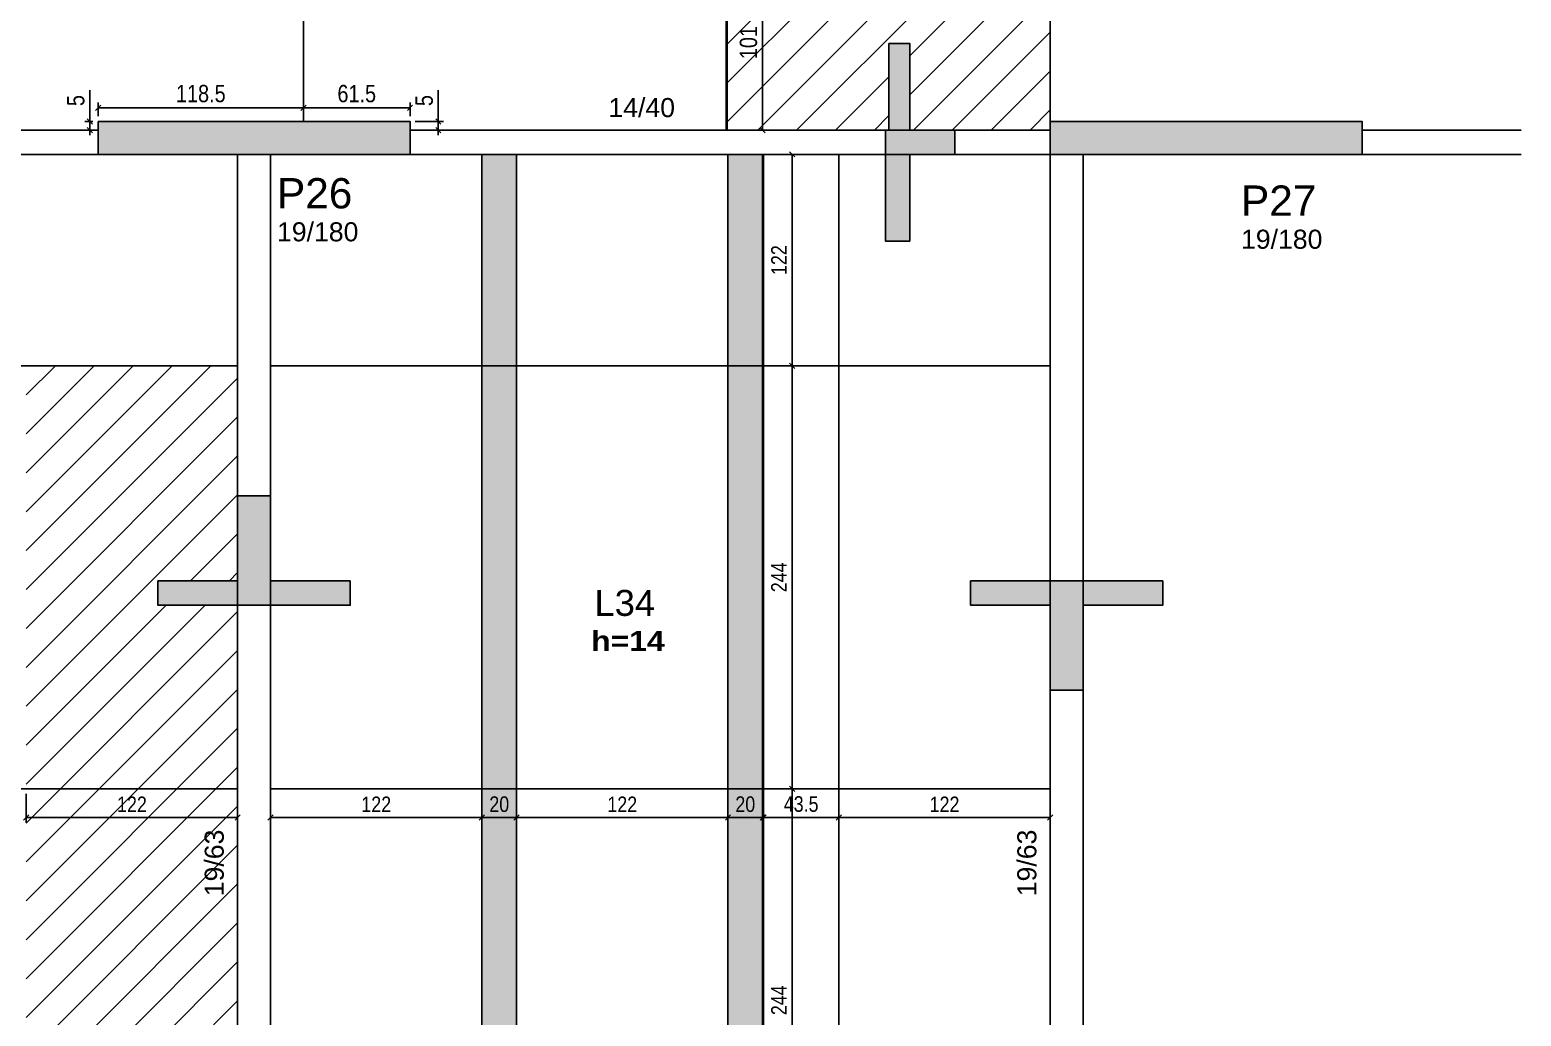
# Model space of a CAD drawing. Extents: x 3022 to 8661, y -614 to 3008.
# Drawn here: x 6286 to 7147, y 695 to 1264 of the extents above; entities that cross this region are included whole.
import ezdxf

# ---------------------------------------------------------------- set-up
doc = ezdxf.new("R2010")
doc.units = 0
doc.header["$PDMODE"] = 34
for name, color, linetype in [('COTA', 241, 'Continuous'), ('MTH-DIM-PILAR', 3, 'Continuous'), ('MTH-DIM-VIGA', 3, 'Continuous'), ('MTH-FACE-VIGA', 7, 'Continuous'), ('MTH-LINHA-SEÇÃO', 16, 'Continuous'), ('MTH-PILAR-SEGUE', 5, 'Continuous'), ('MTH-SOMBRA21', 150, 'Continuous'), ('MTH-SOMBRA25', 253, 'Continuous'), ('MTH-TIT1-PILAR', 5, 'Continuous'), ('MTH-TIT1-VIGA', 5, 'Continuous'), ('MTH-TXT-NEGRITO', 5, 'Continuous'), ('Painéis', 200, 'Continuous')]:
    doc.layers.add(name, color=color, linetype=linetype)
doc.layers.add('Hachura', color=251, linetype='Continuous', lineweight=9)
doc.styles.add('COTA TECNICA', font='techl___.ttf', dxfattribs={"height": 10})
doc.styles.add('COTA TECNICA-50', font='techl___.ttf', dxfattribs={"height": 9})
doc.styles.add('TQS_ARIAL', font='arial.ttf')
doc.styles.add('TQS_ARIAL_BLACK', font='ariblk.ttf')
doc.dimstyles.new('COTA PAINEL-50', dxfattribs={"dimtxt": 9, "dimasz": 3, "dimexe": 3, "dimexo": 3, "dimgap": 3, "dimtad": 1, "dimdec": 1, "dimzin": 12, "dimdsep": 46, "dimtxsty": 'COTA TECNICA-50', "dimblk1": 'OBLIQUE', "dimblk2": 'OBLIQUE', "dimsah": 1, "dimcen": 0.9, "dimclrd": 4, "dimclre": 4, "dimclrt": 240, "dimadec": 1, "dimazin": 3, "dimtfac": 1, "dimtdec": 1, "dimtmove": 0, "dimatfit": 3, "dimfxl": 1, "dimtolj": 1, "dimtzin": 12, "dimarcsym": 0})
doc.dimstyles.new('PAINEL', dxfattribs={"dimtxt": 10, "dimasz": 3, "dimexe": 3, "dimexo": 3, "dimgap": 3, "dimtad": 1, "dimdec": 1, "dimzin": 12, "dimdsep": 46, "dimtxsty": 'COTA TECNICA', "dimblk1": 'OBLIQUE', "dimblk2": 'OBLIQUE', "dimsah": 1, "dimcen": 0.9, "dimclrd": 4, "dimclre": 4, "dimclrt": 240, "dimadec": 1, "dimazin": 3, "dimtfac": 1, "dimtdec": 1, "dimtmove": 0, "dimatfit": 3, "dimfxl": 1, "dimtolj": 1, "dimtzin": 12, "dimarcsym": 0})

# ---------------------------------------------------------------- blocks, each defined once
blk = doc.blocks.new('_Oblique')
at = {"color": 0, "linetype": 'ByBlock', "lineweight": -2}
blk.add_line((-0.5, -0.5), (0.5, 0.5), dxfattribs=at)
blk = doc.blocks.new('*D199')
at = {"layer": 'COTA', "color": 4, "lineweight": -2, "transparency": 16777216}
for p, q in [((6284.37, 823.17), (6284.37, 806.63)), ((6406.37, 823.17), (6406.37, 806.63)), ((6284.37, 809.63), (6406.37, 809.63))]:
    blk.add_line(p, q, dxfattribs=at)
at = {"layer": 'Defpoints', "color": 0, "transparency": 16777216}
for p in [(6284.37, 826.17), (6406.37, 826.17), (6406.37, 809.63)]:
    blk.add_point(p, dxfattribs=at)
at = {"layer": 'COTA', "color": 4, "lineweight": -2, "transparency": 16777216, "xscale": 3, "yscale": 3, "zscale": 3, "rotation": 180}
blk.add_blockref('_Oblique', (6284.37, 809.63), dxfattribs=at)
at = {"layer": 'COTA', "color": 4, "lineweight": -2, "transparency": 16777216, "xscale": 3, "yscale": 3, "zscale": 3}
blk.add_blockref('_Oblique', (6406.37, 809.63), dxfattribs=at)
at = {"layer": 'COTA', "color": 240, "transparency": 16777216, "insert": (6345.37, 817.19), "char_height": 9, "attachment_point": 5, "style": 'COTA TECNICA-50'}
blk.add_mtext('\\A1;122', dxfattribs=at)
blk = doc.blocks.new('*D201')
at = {"layer": 'COTA', "color": 4, "lineweight": -2, "transparency": 16777216}
for p, q in [((6712.87, 826.17), (6729.38, 826.17)), ((6726.38, 582.17), (6726.38, 826.17)), ((6712.87, 582.17), (6729.38, 582.17))]:
    blk.add_line(p, q, dxfattribs=at)
at = {"layer": 'Defpoints', "color": 0, "transparency": 16777216}
for p in [(6709.87, 826.17), (6726.38, 826.17), (6709.87, 582.17)]:
    blk.add_point(p, dxfattribs=at)
at = {"layer": 'COTA', "color": 4, "lineweight": -2, "transparency": 16777216, "xscale": 3, "yscale": 3, "zscale": 3}
for p, rotation in [((6726.38, 826.17), 90), ((6726.38, 582.17), 270)]:
    blk.add_blockref('_Oblique', p, dxfattribs=dict(at, rotation=rotation))
at = {"layer": 'COTA', "color": 240, "transparency": 16777216, "insert": (6718.81, 704.17), "char_height": 9, "attachment_point": 5, "rotation": 90, "style": 'COTA TECNICA-50'}
blk.add_mtext('\\A1;244', dxfattribs=at)
blk = doc.blocks.new('*D202')
at = {"layer": 'COTA', "color": 4, "lineweight": -2, "transparency": 16777216}
for p, q in [((6726.38, 826.17), (6726.38, 1070.17)), ((6712.87, 826.17), (6729.38, 826.17))]:
    blk.add_line(p, q, dxfattribs=at)
at = {"layer": 'Defpoints', "color": 0, "transparency": 16777216}
for p in [(6726.38, 1070.17), (6726.38, 1070.17), (6709.87, 826.17)]:
    blk.add_point(p, dxfattribs=at)
at = {"layer": 'COTA', "color": 4, "lineweight": -2, "transparency": 16777216, "xscale": 3, "yscale": 3, "zscale": 3}
for p, rotation in [((6726.38, 1070.17), 90), ((6726.38, 826.17), 270)]:
    blk.add_blockref('_Oblique', p, dxfattribs=dict(at, rotation=rotation))
at = {"layer": 'COTA', "color": 240, "transparency": 16777216, "insert": (6718.81, 948.17), "char_height": 9, "attachment_point": 5, "rotation": 90, "style": 'COTA TECNICA-50'}
blk.add_mtext('\\A1;244', dxfattribs=at)
blk = doc.blocks.new('*D203')
at = {"layer": 'COTA', "color": 4, "lineweight": -2, "transparency": 16777216}
blk.add_line((6726.38, 1070.17), (6726.38, 1192.17), dxfattribs=at)
at = {"layer": 'Defpoints', "color": 0, "transparency": 16777216}
for p in [(6726.38, 1192.17), (6726.38, 1192.17), (6726.38, 1070.17)]:
    blk.add_point(p, dxfattribs=at)
at = {"layer": 'COTA', "color": 4, "lineweight": -2, "transparency": 16777216, "xscale": 3, "yscale": 3, "zscale": 3}
for p, rotation in [((6726.38, 1192.17), 90), ((6726.38, 1070.17), 270)]:
    blk.add_blockref('_Oblique', p, dxfattribs=dict(at, rotation=rotation))
at = {"layer": 'COTA', "color": 240, "transparency": 16777216, "insert": (6718.83, 1131.17), "char_height": 9, "attachment_point": 5, "rotation": 90, "style": 'COTA TECNICA-50'}
blk.add_mtext('\\A1;122', dxfattribs=at)
blk = doc.blocks.new('*D204')
at = {"layer": 'COTA', "color": 4, "lineweight": -2, "transparency": 16777216}
for p, q in [((6425.37, 823.17), (6425.37, 806.63)), ((6547.37, 823.17), (6547.37, 806.63)), ((6425.37, 809.63), (6547.37, 809.63))]:
    blk.add_line(p, q, dxfattribs=at)
at = {"layer": 'Defpoints', "color": 0, "transparency": 16777216}
for p in [(6425.37, 826.17), (6547.37, 826.17), (6547.37, 809.63)]:
    blk.add_point(p, dxfattribs=at)
at = {"layer": 'COTA', "color": 4, "lineweight": -2, "transparency": 16777216, "xscale": 3, "yscale": 3, "zscale": 3, "rotation": 180}
blk.add_blockref('_Oblique', (6425.37, 809.63), dxfattribs=at)
at = {"layer": 'COTA', "color": 4, "lineweight": -2, "transparency": 16777216, "xscale": 3, "yscale": 3, "zscale": 3}
blk.add_blockref('_Oblique', (6547.37, 809.63), dxfattribs=at)
at = {"layer": 'COTA', "color": 240, "transparency": 16777216, "insert": (6486.37, 817.19), "char_height": 9, "attachment_point": 5, "style": 'COTA TECNICA-50'}
blk.add_mtext('\\A1;122', dxfattribs=at)
blk = doc.blocks.new('*D205')
at = {"layer": 'COTA', "color": 4, "lineweight": -2, "transparency": 16777216}
for p, q in [((6547.37, 823.17), (6547.37, 806.63)), ((6567.37, 823.17), (6567.37, 806.63)), ((6547.37, 809.63), (6567.37, 809.63))]:
    blk.add_line(p, q, dxfattribs=at)
at = {"layer": 'Defpoints', "color": 0, "transparency": 16777216}
for p in [(6547.37, 826.17), (6567.37, 826.17), (6567.37, 809.63)]:
    blk.add_point(p, dxfattribs=at)
at = {"layer": 'COTA', "color": 4, "lineweight": -2, "transparency": 16777216, "xscale": 3, "yscale": 3, "zscale": 3, "rotation": 180}
blk.add_blockref('_Oblique', (6547.37, 809.63), dxfattribs=at)
at = {"layer": 'COTA', "color": 4, "lineweight": -2, "transparency": 16777216, "xscale": 3, "yscale": 3, "zscale": 3}
blk.add_blockref('_Oblique', (6567.37, 809.63), dxfattribs=at)
at = {"layer": 'COTA', "color": 240, "transparency": 16777216, "insert": (6557.37, 817.23), "char_height": 9, "attachment_point": 5, "style": 'COTA TECNICA-50'}
blk.add_mtext('\\A1;20', dxfattribs=at)
blk = doc.blocks.new('*D206')
at = {"layer": 'COTA', "color": 4, "lineweight": -2, "transparency": 16777216}
for p, q in [((6567.37, 823.17), (6567.37, 806.63)), ((6689.37, 823.17), (6689.37, 806.63)), ((6567.37, 809.63), (6689.37, 809.63))]:
    blk.add_line(p, q, dxfattribs=at)
at = {"layer": 'Defpoints', "color": 0, "transparency": 16777216}
for p in [(6567.37, 826.17), (6689.37, 826.17), (6689.37, 809.63)]:
    blk.add_point(p, dxfattribs=at)
at = {"layer": 'COTA', "color": 4, "lineweight": -2, "transparency": 16777216, "xscale": 3, "yscale": 3, "zscale": 3, "rotation": 180}
blk.add_blockref('_Oblique', (6567.37, 809.63), dxfattribs=at)
at = {"layer": 'COTA', "color": 4, "lineweight": -2, "transparency": 16777216, "xscale": 3, "yscale": 3, "zscale": 3}
blk.add_blockref('_Oblique', (6689.37, 809.63), dxfattribs=at)
at = {"layer": 'COTA', "color": 240, "transparency": 16777216, "insert": (6628.37, 817.19), "char_height": 9, "attachment_point": 5, "style": 'COTA TECNICA-50'}
blk.add_mtext('\\A1;122', dxfattribs=at)
blk = doc.blocks.new('*D207')
at = {"layer": 'COTA', "color": 4, "lineweight": -2, "transparency": 16777216}
for p, q in [((6689.37, 823.17), (6689.37, 806.63)), ((6709.37, 823.17), (6709.37, 806.63)), ((6689.37, 809.63), (6709.37, 809.63))]:
    blk.add_line(p, q, dxfattribs=at)
at = {"layer": 'Defpoints', "color": 0, "transparency": 16777216}
for p in [(6689.37, 826.17), (6709.37, 826.17), (6709.37, 809.63)]:
    blk.add_point(p, dxfattribs=at)
at = {"layer": 'COTA', "color": 4, "lineweight": -2, "transparency": 16777216, "xscale": 3, "yscale": 3, "zscale": 3, "rotation": 180}
blk.add_blockref('_Oblique', (6689.37, 809.63), dxfattribs=at)
at = {"layer": 'COTA', "color": 4, "lineweight": -2, "transparency": 16777216, "xscale": 3, "yscale": 3, "zscale": 3}
blk.add_blockref('_Oblique', (6709.37, 809.63), dxfattribs=at)
at = {"layer": 'COTA', "color": 240, "transparency": 16777216, "insert": (6699.37, 817.23), "char_height": 9, "attachment_point": 5, "style": 'COTA TECNICA-50'}
blk.add_mtext('\\A1;20', dxfattribs=at)
blk = doc.blocks.new('*D208')
at = {"layer": 'COTA', "color": 4, "lineweight": -2, "transparency": 16777216}
for p, q in [((6709.87, 823.17), (6709.87, 806.63)), ((6753.37, 823.17), (6753.37, 806.63)), ((6709.87, 809.63), (6753.37, 809.63))]:
    blk.add_line(p, q, dxfattribs=at)
at = {"layer": 'Defpoints', "color": 0, "transparency": 16777216}
for p in [(6709.87, 826.17), (6753.37, 826.17), (6753.37, 809.63)]:
    blk.add_point(p, dxfattribs=at)
at = {"layer": 'COTA', "color": 4, "lineweight": -2, "transparency": 16777216, "xscale": 3, "yscale": 3, "zscale": 3, "rotation": 180}
blk.add_blockref('_Oblique', (6709.87, 809.63), dxfattribs=at)
at = {"layer": 'COTA', "color": 4, "lineweight": -2, "transparency": 16777216, "xscale": 3, "yscale": 3, "zscale": 3}
blk.add_blockref('_Oblique', (6753.37, 809.63), dxfattribs=at)
at = {"layer": 'COTA', "color": 240, "transparency": 16777216, "insert": (6731.62, 817.33), "char_height": 9, "attachment_point": 5, "style": 'COTA TECNICA-50'}
blk.add_mtext('\\A1;43.5', dxfattribs=at)
blk = doc.blocks.new('*D209')
at = {"layer": 'COTA', "color": 4, "lineweight": -2, "transparency": 16777216}
for p, q in [((6753.37, 823.17), (6753.37, 806.63)), ((6875.37, 823.17), (6875.37, 806.63)), ((6753.37, 809.63), (6875.37, 809.63))]:
    blk.add_line(p, q, dxfattribs=at)
at = {"layer": 'Defpoints', "color": 0, "transparency": 16777216}
for p in [(6753.37, 826.17), (6875.37, 826.17), (6875.37, 809.63)]:
    blk.add_point(p, dxfattribs=at)
at = {"layer": 'COTA', "color": 4, "lineweight": -2, "transparency": 16777216, "xscale": 3, "yscale": 3, "zscale": 3, "rotation": 180}
blk.add_blockref('_Oblique', (6753.37, 809.63), dxfattribs=at)
at = {"layer": 'COTA', "color": 4, "lineweight": -2, "transparency": 16777216, "xscale": 3, "yscale": 3, "zscale": 3}
blk.add_blockref('_Oblique', (6875.37, 809.63), dxfattribs=at)
at = {"layer": 'COTA', "color": 240, "transparency": 16777216, "insert": (6814.37, 817.19), "char_height": 9, "attachment_point": 5, "style": 'COTA TECNICA-50'}
blk.add_mtext('\\A1;122', dxfattribs=at)
blk = doc.blocks.new('*D210')
at = {"layer": 'COTA', "color": 4, "lineweight": -2, "transparency": 16777216}
for p, q in [((6325.87, 1214.17), (6325.87, 1222.07)), ((6325.87, 1219.07), (6444.37, 1219.07)), ((6444.37, 1214.17), (6444.37, 1222.07))]:
    blk.add_line(p, q, dxfattribs=at)
at = {"layer": 'Defpoints', "color": 0, "transparency": 16777216}
for p in [(6444.37, 1219.07), (6325.87, 1211.17), (6444.37, 1211.17)]:
    blk.add_point(p, dxfattribs=at)
at = {"layer": 'COTA', "color": 4, "lineweight": -2, "transparency": 16777216, "xscale": 3, "yscale": 3, "zscale": 3, "rotation": 180}
blk.add_blockref('_Oblique', (6325.87, 1219.07), dxfattribs=at)
at = {"layer": 'COTA', "color": 4, "lineweight": -2, "transparency": 16777216, "xscale": 3, "yscale": 3, "zscale": 3}
blk.add_blockref('_Oblique', (6444.37, 1219.07), dxfattribs=at)
at = {"layer": 'COTA', "color": 240, "transparency": 16777216, "insert": (6385.12, 1227.2), "char_height": 10, "attachment_point": 5, "style": 'COTA TECNICA'}
blk.add_mtext('\\A1;118.5', dxfattribs=at)
blk = doc.blocks.new('*D211')
at = {"layer": 'COTA', "color": 4, "lineweight": -2, "transparency": 16777216}
for p, q in [((6444.37, 1214.17), (6444.37, 1222.07)), ((6444.37, 1219.07), (6505.87, 1219.07)), ((6505.87, 1214.17), (6505.87, 1222.07))]:
    blk.add_line(p, q, dxfattribs=at)
at = {"layer": 'Defpoints', "color": 0, "transparency": 16777216}
for p in [(6505.87, 1219.07), (6444.37, 1211.17), (6505.87, 1211.17)]:
    blk.add_point(p, dxfattribs=at)
at = {"layer": 'COTA', "color": 4, "lineweight": -2, "transparency": 16777216, "xscale": 3, "yscale": 3, "zscale": 3, "rotation": 180}
blk.add_blockref('_Oblique', (6444.37, 1219.07), dxfattribs=at)
at = {"layer": 'COTA', "color": 4, "lineweight": -2, "transparency": 16777216, "xscale": 3, "yscale": 3, "zscale": 3}
blk.add_blockref('_Oblique', (6505.87, 1219.07), dxfattribs=at)
at = {"layer": 'COTA', "color": 240, "transparency": 16777216, "insert": (6475.12, 1227.18), "char_height": 10, "attachment_point": 5, "style": 'COTA TECNICA'}
blk.add_mtext('\\A1;61.5', dxfattribs=at)
blk = doc.blocks.new('*D212')
at = {"layer": 'COTA', "color": 4, "lineweight": -2, "transparency": 16777216}
for p, q in [((6321.11, 1211.17), (6321.11, 1229.27)), ((6322.87, 1211.17), (6318.11, 1211.17)), ((6322.87, 1206.17), (6318.11, 1206.17)), ((6321.11, 1206.17), (6321.11, 1211.17)), ((6321.11, 1206.17), (6321.11, 1203.17))]:
    blk.add_line(p, q, dxfattribs=at)
at = {"layer": 'Defpoints', "color": 0, "transparency": 16777216}
for p in [(6321.11, 1211.17), (6325.87, 1211.17), (6325.87, 1206.17)]:
    blk.add_point(p, dxfattribs=at)
at = {"layer": 'COTA', "color": 4, "lineweight": -2, "transparency": 16777216, "xscale": 3, "yscale": 3, "zscale": 3}
for p, rotation in [((6321.11, 1211.17), 270), ((6321.11, 1206.17), 90)]:
    blk.add_blockref('_Oblique', p, dxfattribs=dict(at, rotation=rotation))
at = {"layer": 'COTA', "color": 240, "transparency": 16777216, "insert": (6313, 1223.22), "char_height": 10, "attachment_point": 5, "rotation": 90, "style": 'COTA TECNICA'}
blk.add_mtext('\\A1;5', dxfattribs=at)
blk = doc.blocks.new('*D213')
at = {"layer": 'COTA', "color": 4, "lineweight": -2, "transparency": 16777216}
for p, q in [((6522.2, 1211.17), (6522.2, 1229.27)), ((6508.87, 1211.17), (6525.2, 1211.17)), ((6508.87, 1206.17), (6525.2, 1206.17)), ((6522.2, 1206.17), (6522.2, 1211.17)), ((6522.2, 1206.17), (6522.2, 1203.17))]:
    blk.add_line(p, q, dxfattribs=at)
at = {"layer": 'Defpoints', "color": 0, "transparency": 16777216}
for p in [(6505.87, 1211.17), (6505.87, 1206.17), (6522.2, 1211.17)]:
    blk.add_point(p, dxfattribs=at)
at = {"layer": 'COTA', "color": 4, "lineweight": -2, "transparency": 16777216, "xscale": 3, "yscale": 3, "zscale": 3}
for p, rotation in [((6522.2, 1211.17), 270), ((6522.2, 1206.17), 90)]:
    blk.add_blockref('_Oblique', p, dxfattribs=dict(at, rotation=rotation))
at = {"layer": 'COTA', "color": 240, "transparency": 16777216, "insert": (6514.09, 1223.22), "char_height": 10, "attachment_point": 5, "rotation": 90, "style": 'COTA TECNICA'}
blk.add_mtext('\\A1;5', dxfattribs=at)
blk = doc.blocks.new('*D218')
at = {"layer": 'COTA', "color": 4, "lineweight": -2, "transparency": 16777216}
for p, q in [((6691.87, 1307.17), (6712.35, 1307.17)), ((6709.35, 1206.17), (6709.35, 1307.17)), ((6691.87, 1206.17), (6712.35, 1206.17))]:
    blk.add_line(p, q, dxfattribs=at)
at = {"layer": 'Defpoints', "color": 0, "transparency": 16777216}
for p in [(6688.87, 1307.17), (6709.35, 1307.17), (6688.87, 1206.17)]:
    blk.add_point(p, dxfattribs=at)
at = {"layer": 'COTA', "color": 4, "lineweight": -2, "transparency": 16777216, "xscale": 3, "yscale": 3, "zscale": 3}
for p, rotation in [((6709.35, 1307.17), 90), ((6709.35, 1206.17), 270)]:
    blk.add_blockref('_Oblique', p, dxfattribs=dict(at, rotation=rotation))
at = {"layer": 'COTA', "color": 240, "transparency": 16777216, "insert": (6701.25, 1256.67), "char_height": 10, "attachment_point": 5, "rotation": 90, "style": 'COTA TECNICA'}
blk.add_mtext('\\A1;101', dxfattribs=at)

msp = doc.modelspace()

# ---------------------------------------------------------------- hatches: boundary and pattern name
at = {"layer": 'Hachura', "linetype": 'ByBlock'}
h = msp.add_hatch(dxfattribs=at)
h.set_pattern_fill('ANSI31', color=256, scale=5)
h.paths.add_polyline_path([(6200.37, 1307.17), (5956.37, 1307.17), (5956.37, 1211.17), (5956.37, 1206.17), (6044.11, 1206.17), (6044.11, 1256.17), (6056.11, 1256.17), (6056.11, 1206.17), (6082.11, 1206.17), (6200.37, 1206.17)])
h.paths.add_polyline_path([(6202.37, 1368.17), (6200.37, 1368.17), (6200.37, 1307.67), (6444.37, 1307.67), (6444.37, 1368.17)])
h.paths.add_polyline_path([(6444.37, 1368.17), (6444.37, 1307.67), (6688.37, 1307.67), (6688.37, 1368.17), (6629.37, 1368.17)])
h.paths.add_polyline_path([(6875.37, 1307.17), (6688.87, 1307.17), (6688.87, 1206.17), (6782.29, 1206.17), (6782.29, 1256.17), (6794.29, 1256.17), (6794.29, 1206.17), (6820.29, 1206.17), (6875.37, 1206.17), (6875.37, 1211.17)])
h = msp.add_hatch(dxfattribs=at)
h.set_pattern_fill('ANSI31', color=256, scale=5)
h.paths.add_polyline_path([(6042.11, 1142.17), (6042.11, 1192.17), (5956.37, 1192.17), (5956.37, 1070.17), (6078.37, 1070.17), (6078.37, 1192.17), (6056.11, 1192.17), (6056.11, 1142.17)])
h.paths.add_polyline_path([(6220.37, 1192.17), (6098.37, 1192.17), (6098.37, 1070.17), (6220.37, 1070.17)])
h.paths.add_polyline_path([(6078.37, 1070.17), (5956.37, 1070.17), (5956.37, 946.09), (6002.37, 946.09), (6002.37, 932.09), (5956.37, 932.09), (5956.37, 883.09), (5956.37, 826.17), (6078.37, 826.17)])
h.paths.add_polyline_path([(6098.37, 1070.17), (6098.37, 826.17), (6220.37, 826.17), (6220.37, 1070.17)])
h.paths.add_polyline_path([(6220.37, 826.17), (6098.37, 826.17), (6098.37, 582.17), (6220.37, 582.17)])
h.paths.add_polyline_path([(6360.37, 946.09), (6406.37, 946.09), (6406.37, 1070.17), (6284.37, 1070.17), (6284.37, 826.17), (6406.37, 826.17), (6406.37, 932.09), (6360.37, 932.09)])
h.paths.add_polyline_path([(6284.37, 437.67), (6406.37, 437.67), (6406.37, 603.17), (6406.37, 826.17), (6284.37, 826.17)])
h.paths.add_polyline_path([(6098.37, 581.67), (6098.37, 437.67), (6105.11, 437.67), (6220.37, 437.67), (6220.37, 581.67)])
at = {"layer": 'Hachura'}
h = msp.add_hatch(color=256, dxfattribs=at)
h.dxf.hatch_style = 1
h.paths.add_polyline_path([(6567.37, 1192.17), (6547.37, 1192.17), (6547.37, 1070.17), (6567.37, 1070.17)])
h.paths.add_polyline_path([(6567.37, 1070.17), (6547.37, 1070.17), (6547.37, 826.17), (6567.37, 826.17)])
h.paths.add_polyline_path([(6567.37, 826.17), (6547.37, 826.17), (6547.37, 582.17), (6567.37, 582.17)])
h.paths.add_polyline_path([(6567.37, 582.17), (6547.37, 582.17), (6547.37, 437.67), (6567.37, 437.67)])
h.paths.add_polyline_path([(6709.37, 582.17), (6689.37, 582.17), (6689.37, 437.67), (6709.37, 437.67)])
h.paths.add_polyline_path([(6709.37, 826.17), (6689.37, 826.17), (6689.37, 582.17), (6709.37, 582.17)])
h.paths.add_polyline_path([(6709.37, 1070.17), (6689.37, 1070.17), (6689.37, 826.17), (6709.37, 826.17)])
h.paths.add_polyline_path([(6709.37, 1192.17), (6689.37, 1192.17), (6689.37, 1070.17), (6709.37, 1070.17)])

# ---------------------------------------------------------------- linework, layer by layer
at = {"layer": 'MTH-FACE-VIGA', "linetype": 'Continuous'}
for p, q in [((6325.87, 1206.17), (5956.37, 1206.17)), ((6875.37, 1206.17), (6505.87, 1206.17)), ((7147.2, 1206.17), (7055.37, 1206.17)), ((5956.37, 1192.17), (6325.87, 1192.17)), ((6406.37, 603.17), (6406.37, 1192.17)), ((6425.37, 603.17), (6425.37, 1192.17)), ((6505.87, 1192.17), (6875.37, 1192.17)), ((6875.37, 1192.17), (6875.37, 603.17)), ((6894.37, 603.17), (6894.37, 1192.17)), ((7055.37, 1192.17), (7147.2, 1192.17))]:
    msp.add_line(p, q, dxfattribs=at)
at = {"layer": 'MTH-LINHA-SEÇÃO', "linetype": 'Continuous'}
for points in [[(6782.29, 1256.17), (6782.29, 1206.17), (6794.29, 1206.17), (6794.29, 1256.17), (6782.29, 1256.17)], [(6820.29, 1192.17), (6780.29, 1192.17), (6780.29, 1206.17), (6820.29, 1206.17), (6820.29, 1192.17)], [(6780.29, 1192.17), (6780.29, 1142.17), (6794.29, 1142.17), (6794.29, 1192.17), (6780.29, 1192.17)], [(6406.37, 932.09), (6406.37, 995.09), (6425.37, 995.09), (6425.37, 932.09), (6406.37, 932.09)], [(6406.37, 946.09), (6360.37, 946.09), (6360.37, 932.09), (6406.37, 932.09), (6406.37, 946.09)], [(6471.37, 946.09), (6425.37, 946.09), (6425.37, 932.09), (6471.37, 932.09), (6471.37, 946.09)], [(6875.37, 946.09), (6829.37, 946.09), (6829.37, 932.09), (6875.37, 932.09), (6875.37, 946.09)], [(6875.37, 883.09), (6875.37, 946.09), (6894.37, 946.09), (6894.37, 883.09), (6875.37, 883.09)], [(6940.37, 946.09), (6894.37, 946.09), (6894.37, 932.09), (6940.37, 932.09), (6940.37, 946.09)]]:
    msp.add_lwpolyline(points, dxfattribs=at)
at = {"layer": 'MTH-PILAR-SEGUE', "linetype": 'Continuous'}
for points in [[(6325.87, 1211.17), (6325.87, 1192.17), (6505.87, 1192.17), (6505.87, 1211.17), (6325.87, 1211.17)], [(6875.37, 1211.17), (6875.37, 1192.17), (7055.37, 1192.17), (7055.37, 1211.17), (6875.37, 1211.17)]]:
    msp.add_lwpolyline(points, dxfattribs=at)
at = {"layer": 'MTH-SOMBRA21', "linetype": 'Continuous'}
for points in [[(6782.29, 1256.17), (6782.29, 1206.17), (6794.29, 1206.17)], [(6782.29, 1256.17), (6794.29, 1206.17), (6794.29, 1256.17)], [(6782.29, 1256.17), (6794.29, 1256.17), (6782.29, 1256.17)], [(6820.29, 1192.17), (6780.29, 1192.17), (6780.29, 1206.17)], [(6820.29, 1192.17), (6780.29, 1206.17), (6820.29, 1206.17)], [(6820.29, 1192.17), (6820.29, 1206.17), (6820.29, 1192.17)], [(6780.29, 1192.17), (6780.29, 1142.17), (6794.29, 1142.17)], [(6780.29, 1192.17), (6794.29, 1142.17), (6794.29, 1192.17)], [(6780.29, 1192.17), (6794.29, 1192.17), (6780.29, 1192.17)], [(6406.37, 932.09), (6406.37, 995.09), (6425.37, 995.09)], [(6406.37, 932.09), (6425.37, 995.09), (6425.37, 932.09)], [(6406.37, 946.09), (6360.37, 946.09), (6360.37, 932.09)], [(6406.37, 946.09), (6360.37, 932.09), (6406.37, 932.09)], [(6406.37, 946.09), (6406.37, 932.09), (6406.37, 946.09)], [(6471.37, 946.09), (6425.37, 946.09), (6425.37, 932.09)], [(6471.37, 946.09), (6425.37, 932.09), (6471.37, 932.09)], [(6471.37, 946.09), (6471.37, 932.09), (6471.37, 946.09)], [(6875.37, 946.09), (6829.37, 946.09), (6829.37, 932.09)], [(6875.37, 946.09), (6829.37, 932.09), (6875.37, 932.09)], [(6875.37, 946.09), (6875.37, 932.09), (6875.37, 946.09)], [(6875.37, 883.09), (6875.37, 946.09), (6894.37, 946.09)], [(6875.37, 883.09), (6894.37, 946.09), (6894.37, 883.09)], [(6940.37, 946.09), (6894.37, 946.09), (6894.37, 932.09)], [(6940.37, 946.09), (6894.37, 932.09), (6940.37, 932.09)], [(6940.37, 946.09), (6940.37, 932.09), (6940.37, 946.09)], [(6406.37, 932.09), (6425.37, 932.09), (6406.37, 932.09)], [(6875.37, 883.09), (6894.37, 883.09), (6875.37, 883.09)]]:
    msp.add_solid(points, dxfattribs=at)
at = {"layer": 'MTH-SOMBRA25', "linetype": 'Continuous'}
for points in [[(6325.87, 1211.17), (6325.87, 1192.17), (6505.87, 1192.17)], [(6325.87, 1211.17), (6505.87, 1192.17), (6505.87, 1211.17)], [(6325.87, 1211.17), (6505.87, 1211.17), (6325.87, 1211.17)], [(6875.37, 1211.17), (6875.37, 1192.17), (7055.37, 1192.17)], [(6875.37, 1211.17), (7055.37, 1192.17), (7055.37, 1211.17)], [(6875.37, 1211.17), (7055.37, 1211.17), (6875.37, 1211.17)]]:
    msp.add_solid(points, dxfattribs=at)
at = {"layer": 'Painéis'}
for p, q in [((6444.37, 1211.17), (6444.37, 1368.17)), ((6688.37, 1206.17), (6688.37, 1368.17)), ((6688.87, 1206.17), (6688.87, 1368.17)), ((6875.37, 1211.17), (6875.37, 1332.17)), ((6547.37, 437.67), (6547.37, 1192.17)), ((6567.37, 437.67), (6567.37, 1192.17)), ((6689.37, 437.67), (6689.37, 1192.17)), ((6709.37, 437.67), (6709.37, 1192.17)), ((6709.87, 437.67), (6709.87, 1192.17)), ((6753.37, 437.67), (6753.37, 1192.17)), ((5956.37, 1070.17), (6406.37, 1070.17)), ((6425.37, 1070.17), (6875.37, 1070.17)), ((5956.37, 826.17), (6406.37, 826.17)), ((6425.37, 826.17), (6875.37, 826.17))]:
    msp.add_line(p, q, dxfattribs=at)

# ---------------------------------------------------------------- texts
at = {"layer": 'MTH-DIM-PILAR', "linetype": 'Continuous', "style": 'TQS_ARIAL'}
for p in [(6429.09, 1142), (6985.49, 1137.73)]:
    msp.add_text('19/180', height=11, dxfattribs=at).set_placement(p)
at = {"layer": 'MTH-DIM-VIGA', "linetype": 'Continuous', "style": 'TQS_ARIAL'}
msp.add_text('14/40', height=11, dxfattribs=at).set_placement((6620.37, 1213.67))
for p in [(6398.37, 764.17), (6867.37, 764.17)]:
    msp.add_text('19/63', height=11, rotation=90, dxfattribs=at).set_placement(p)
at = {"layer": 'MTH-TIT1-PILAR', "linetype": 'Continuous', "style": 'TQS_ARIAL'}
for s, p in [('P26', (6429.09, 1161)), ('P27', (6985.49, 1156.73))]:
    msp.add_text(s, height=17.5, dxfattribs=at).set_placement(p)
at = {"layer": 'MTH-TIT1-VIGA', "linetype": 'Continuous', "style": 'TQS_ARIAL'}
msp.add_text('L34', height=15, dxfattribs=at).set_placement((6612.34, 925.92))
at = {"layer": 'MTH-TXT-NEGRITO', "color": 3, "linetype": 'Continuous', "style": 'TQS_ARIAL_BLACK'}
msp.add_text('h=14', height=11.5, dxfattribs=at).set_placement((6610.43, 905.75))

# ---------------------------------------------------------------- dimensions: what is measured, and where the dimension line sits
at = {"layer": 'COTA'}
for base, p1, p2, dimstyle, picture, middle in [((6709.35, 1307.17), (6688.87, 1206.17), (6688.87, 1307.17), 'PAINEL', '*D218', (6701.25, 1256.67)), ((6321.11, 1211.17), (6325.87, 1206.17), (6325.87, 1211.17), 'PAINEL', '*D212', (6313, 1223.22)), ((6522.2, 1211.17), (6505.87, 1206.17), (6505.87, 1211.17), 'PAINEL', '*D213', (6514.09, 1223.22)), ((6726.38, 826.17), (6709.87, 582.17), (6709.87, 826.17), 'COTA PAINEL-50', '*D201', (6718.81, 704.17))]:
    dim = msp.add_linear_dim(base=base, p1=p1, p2=p2, angle=90, dimstyle=dimstyle, dxfattribs=at)
    dim.commit()
    dim.dimension.update_dxf_attribs({"geometry": picture, "text_midpoint": middle})
for base, p1, p2, dimstyle, picture, middle in [((6444.37, 1219.07), (6325.87, 1211.17), (6444.37, 1211.17), 'PAINEL', '*D210', (6385.12, 1227.2)), ((6547.37, 809.63), (6425.37, 826.17), (6547.37, 826.17), 'COTA PAINEL-50', '*D204', (6486.37, 817.19)), ((6753.37, 809.63), (6709.87, 826.17), (6753.37, 826.17), 'COTA PAINEL-50', '*D208', (6731.62, 817.33))]:
    dim = msp.add_linear_dim(base=base, p1=p1, p2=p2, dimstyle=dimstyle, dxfattribs=at)
    dim.commit()
    dim.dimension.update_dxf_attribs({"geometry": picture, "text_midpoint": middle})
for base, p1, p2, dimstyle, picture, middle in [((6505.87, 1219.07), (6444.37, 1211.17), (6505.87, 1211.17), 'PAINEL', '*D211', (6475.12, 1227.18)), ((6406.37, 809.63), (6284.37, 826.17), (6406.37, 826.17), 'COTA PAINEL-50', '*D199', (6345.37, 817.19)), ((6567.37, 809.63), (6547.37, 826.17), (6567.37, 826.17), 'COTA PAINEL-50', '*D205', (6557.37, 817.23)), ((6689.37, 809.63), (6567.37, 826.17), (6689.37, 826.17), 'COTA PAINEL-50', '*D206', (6628.37, 817.19)), ((6709.37, 809.63), (6689.37, 826.17), (6709.37, 826.17), 'COTA PAINEL-50', '*D207', (6699.37, 817.23)), ((6875.37, 809.63), (6753.37, 826.17), (6875.37, 826.17), 'COTA PAINEL-50', '*D209', (6814.37, 817.19))]:
    dim = msp.add_linear_dim(base=base, p1=p1, p2=p2, dimstyle=dimstyle, override={"dimtmove": 1}, dxfattribs=at)
    dim.commit()
    dim.dimension.update_dxf_attribs({"geometry": picture, "text_midpoint": middle})
for base, p1, p2, picture, middle in [((6726.38, 1192.17), (6726.38, 1070.17), (6726.38, 1192.17), '*D203', (6718.83, 1131.17)), ((6726.38, 1070.17), (6709.87, 826.17), (6726.38, 1070.17), '*D202', (6718.81, 948.17))]:
    dim = msp.add_linear_dim(base=base, p1=p1, p2=p2, angle=90, dimstyle='COTA PAINEL-50', override={"dimtmove": 1}, dxfattribs=at)
    dim.commit()
    dim.dimension.update_dxf_attribs({"geometry": picture, "text_midpoint": middle})

doc.saveas('drawing.dxf')
